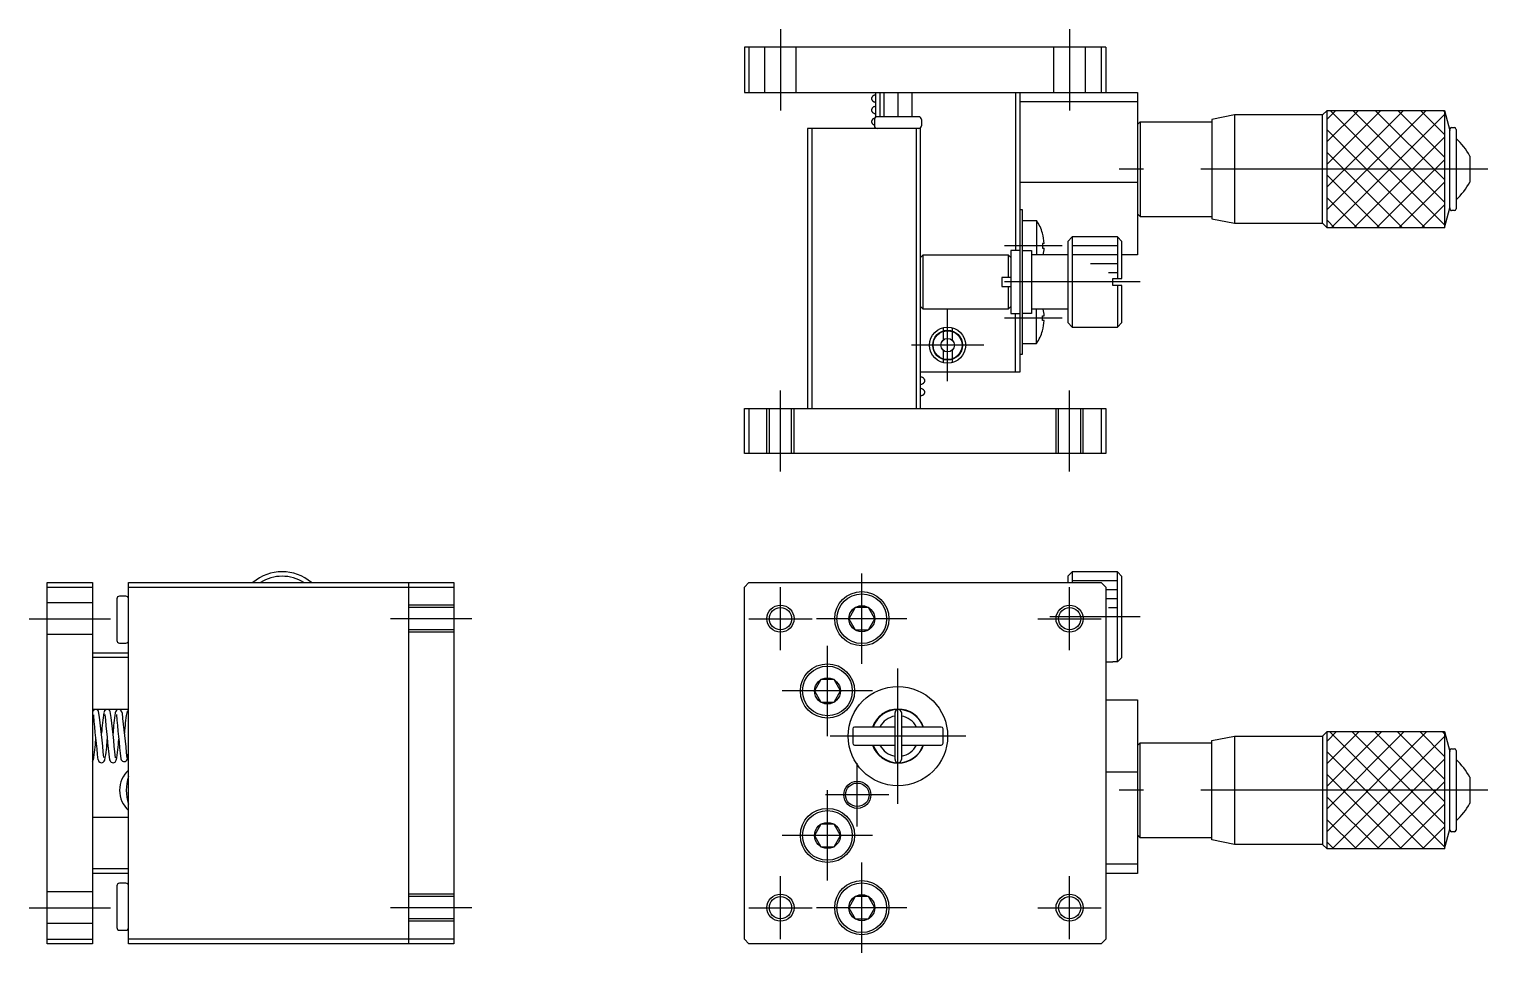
# Model space of a CAD drawing. Extents: x -2 to 315, y 0 to 184.
# Drawn here: x -2 to 159.5, y 81.5 to 183.7 of the extents above; entities that cross this region are included whole.
import ezdxf

# ---------------------------------------------------------------- set-up
doc = ezdxf.new("R2010")
doc.units = 0
doc.linetypes.add('CENTER', pattern=[50.8, 31.75, -6.35, 6.35, -6.35])
doc.linetypes.add('DASHED', pattern=[19.05, 12.7, -6.35])
doc.layers.get('0').update_dxf_attribs({"linetype": 'CONTINUOUS'})
doc.layers.add('CENTER', color=1, linetype='CENTER')

msp = doc.modelspace()

# ---------------------------------------------------------------- linework, layer by layer
at = {"color": 7, "linetype": 'CONTINUOUS'}
for p, q in [((117.16, 181.75), (77.16, 181.75)), ((77.16, 181.75), (77.16, 176.75)), ((77.66, 181.75), (77.66, 176.75)), ((116.66, 181.75), (116.66, 176.75)), ((117.16, 181.75), (117.16, 176.75)), ((77.16, 176.75), (120.66, 176.75)), ((91.25, 176.12), (91.24, 176.11)), ((91.24, 176.11), (91.24, 176.09)), ((91.24, 176.09), (91.24, 176.07)), ((91.24, 176.07), (91.24, 176.06)), ((91.24, 176.06), (91.24, 176.04)), ((91.24, 176.04), (91.24, 176.02)), ((91.24, 176.02), (91.24, 176.01)), ((91.24, 176.01), (91.24, 175.99)), ((91.24, 175.99), (91.25, 175.97)), ((91.26, 176.18), (91.25, 176.16)), ((91.25, 176.16), (91.25, 176.14)), ((91.25, 176.14), (91.25, 176.12)), ((91.27, 176.2), (91.26, 176.18)), ((91.28, 176.21), (91.27, 176.2)), ((91.29, 176.23), (91.28, 176.21)), ((91.3, 176.24), (91.29, 176.23)), ((91.32, 176.27), (91.3, 176.26)), ((91.3, 176.26), (91.3, 176.24)), ((91.33, 176.29), (91.32, 176.27)), ((91.34, 176.3), (91.33, 176.29)), ((91.35, 176.32), (91.34, 176.3)), ((91.36, 176.33), (91.35, 176.32)), ((91.38, 176.34), (91.36, 176.33)), ((91.4, 176.36), (91.38, 176.34)), ((91.42, 176.37), (91.4, 176.36)), ((91.43, 176.38), (91.42, 176.37)), ((91.45, 176.39), (91.43, 176.38)), ((91.46, 176.4), (91.45, 176.39)), ((91.49, 176.41), (91.46, 176.4)), ((91.53, 176.43), (91.49, 176.41)), ((91.56, 176.44), (91.53, 176.43)), ((91.61, 176.45), (91.56, 176.44)), ((91.65, 176.46), (91.61, 176.45)), ((91.66, 176.47), (91.65, 176.46)), ((91.66, 176.75), (91.66, 173.97)), ((92.16, 176.75), (92.16, 174.05)), ((92.61, 176.75), (92.61, 174.05)), ((94.16, 176.75), (94.16, 174.05)), ((95.71, 176.75), (95.71, 174.05)), ((107.16, 176.75), (107.16, 159.25)), ((107.66, 176.75), (107.66, 145.75)), ((120.66, 176.75), (120.66, 158.75)), ((91.25, 174.86), (91.24, 174.84)), ((91.24, 174.84), (91.24, 174.82)), ((91.24, 174.82), (91.24, 174.81)), ((91.24, 174.81), (91.24, 174.79)), ((91.24, 174.79), (91.24, 174.77)), ((91.24, 174.77), (91.24, 174.76)), ((91.24, 174.76), (91.24, 174.74)), ((91.24, 174.74), (91.24, 174.72)), ((91.24, 174.72), (91.25, 174.71)), ((91.25, 175.97), (91.25, 175.96)), ((91.25, 175.96), (91.26, 175.94)), ((91.26, 174.89), (91.25, 174.88)), ((91.25, 174.88), (91.25, 174.86)), ((91.25, 174.71), (91.25, 174.69)), ((91.25, 174.69), (91.26, 174.67)), ((91.26, 175.94), (91.27, 175.92)), ((91.27, 174.92), (91.26, 174.91)), ((91.26, 174.91), (91.26, 174.89)), ((91.26, 174.67), (91.26, 174.65)), ((91.26, 174.65), (91.27, 174.64)), ((91.27, 175.92), (91.28, 175.91)), ((91.28, 174.94), (91.27, 174.92)), ((91.27, 174.64), (91.28, 174.62)), ((91.28, 175.91), (91.29, 175.89)), ((91.29, 174.96), (91.28, 174.94)), ((91.28, 174.62), (91.29, 174.6)), ((91.29, 175.89), (91.3, 175.87)), ((91.3, 174.97), (91.29, 174.96)), ((91.29, 174.6), (91.3, 174.59)), ((91.3, 175.87), (91.31, 175.86)), ((91.31, 174.99), (91.3, 174.97)), ((91.3, 174.59), (91.31, 174.58)), ((91.31, 175.86), (91.32, 175.85)), ((91.32, 175.01), (91.31, 174.99)), ((91.31, 174.58), (91.32, 174.56)), ((91.32, 175.85), (91.32, 175.84)), ((91.32, 175.84), (91.33, 175.83)), ((91.33, 175.02), (91.32, 175.01)), ((91.32, 174.56), (91.33, 174.55)), ((91.33, 175.83), (91.34, 175.82)), ((91.35, 175.03), (91.33, 175.02)), ((91.33, 174.55), (91.34, 174.54)), ((91.34, 175.82), (91.35, 175.81)), ((91.34, 174.54), (91.35, 174.53)), ((91.35, 175.81), (91.36, 175.8)), ((91.36, 175.05), (91.35, 175.03)), ((91.35, 174.53), (91.36, 174.52)), ((91.36, 175.8), (91.37, 175.79)), ((91.37, 175.06), (91.36, 175.05)), ((91.36, 174.52), (91.37, 174.51)), ((91.37, 175.79), (91.38, 175.79)), ((91.38, 175.07), (91.37, 175.06)), ((91.37, 174.51), (91.38, 174.51)), ((91.38, 175.79), (91.38, 175.78)), ((91.38, 175.78), (91.4, 175.77)), ((91.39, 175.08), (91.38, 175.07)), ((91.38, 174.51), (91.39, 174.5)), ((91.4, 175.08), (91.39, 175.08)), ((91.39, 174.5), (91.41, 174.48)), ((91.4, 175.77), (91.41, 175.76)), ((91.41, 175.09), (91.4, 175.08)), ((91.41, 175.76), (91.43, 175.75)), ((91.42, 175.1), (91.41, 175.1)), ((91.41, 175.1), (91.41, 175.09)), ((91.41, 174.48), (91.43, 174.47)), ((91.43, 175.1), (91.42, 175.1)), ((91.43, 175.75), (91.44, 175.74)), ((91.44, 175.11), (91.43, 175.1)), ((91.43, 174.47), (91.48, 174.44)), ((91.44, 175.74), (91.45, 175.73)), ((91.45, 175.12), (91.44, 175.11)), ((91.45, 175.73), (91.47, 175.72)), ((91.46, 175.13), (91.45, 175.12)), ((91.47, 175.13), (91.46, 175.13)), ((91.47, 175.72), (91.51, 175.7)), ((91.49, 175.14), (91.47, 175.13)), ((91.48, 174.44), (91.52, 174.42)), ((91.54, 175.16), (91.49, 175.14)), ((91.51, 175.7), (91.55, 175.69)), ((91.52, 174.42), (91.57, 174.41)), ((91.6, 175.18), (91.54, 175.16)), ((91.55, 175.69), (91.59, 175.68)), ((91.57, 174.41), (91.63, 174.39)), ((91.59, 175.68), (91.64, 175.66)), ((91.64, 175.19), (91.6, 175.18)), ((91.63, 174.39), (91.66, 174.38)), ((91.64, 175.66), (91.66, 175.66)), ((91.66, 175.2), (91.64, 175.19)), ((107.66, 175.75), (120.66, 175.75)), ((141.16, 174.25), (141.66, 174.75)), ((141.66, 161.75), (141.66, 174.75)), ((141.66, 174.75), (154.66, 174.75)), ((154.66, 174.75), (154.66, 161.75)), ((154.66, 174.75), (155.25, 172.54)), ((91.25, 173.58), (91.24, 173.57)), ((91.24, 173.57), (91.24, 173.57)), ((91.24, 173.57), (91.24, 173.56)), ((91.24, 173.56), (91.24, 173.55)), ((91.24, 173.55), (91.24, 173.54)), ((91.24, 173.54), (91.24, 173.53)), ((91.24, 173.53), (91.24, 173.52)), ((91.24, 173.52), (91.24, 173.51)), ((91.24, 173.51), (91.24, 173.5)), ((91.24, 173.5), (91.24, 173.49)), ((91.24, 173.49), (91.24, 173.48)), ((91.24, 173.48), (91.24, 173.47)), ((91.24, 173.47), (91.24, 173.46)), ((91.24, 173.46), (91.24, 173.45)), ((91.24, 173.45), (91.25, 173.43)), ((91.26, 173.61), (91.25, 173.61)), ((91.25, 173.61), (91.25, 173.6)), ((91.25, 173.6), (91.25, 173.6)), ((91.25, 173.6), (91.25, 173.59)), ((91.25, 173.59), (91.25, 173.59)), ((91.25, 173.59), (91.25, 173.58)), ((91.25, 173.58), (91.25, 173.58)), ((91.25, 173.58), (91.25, 173.58)), ((91.25, 173.43), (91.25, 173.42)), ((91.25, 173.42), (91.25, 173.41)), ((91.25, 173.41), (91.26, 173.4)), ((91.27, 173.64), (91.26, 173.63)), ((91.26, 173.63), (91.26, 173.63)), ((91.26, 173.63), (91.26, 173.62)), ((91.26, 173.62), (91.26, 173.62)), ((91.26, 173.62), (91.26, 173.61)), ((91.26, 173.4), (91.26, 173.38)), ((91.26, 173.38), (91.27, 173.37)), ((91.28, 173.66), (91.27, 173.65)), ((91.27, 173.65), (91.27, 173.65)), ((91.27, 173.65), (91.27, 173.64)), ((91.27, 173.37), (91.28, 173.36)), ((91.29, 173.68), (91.28, 173.67)), ((91.28, 173.67), (91.28, 173.66)), ((91.28, 173.36), (91.29, 173.34)), ((91.3, 173.69), (91.29, 173.68)), ((91.29, 173.68), (91.29, 173.68)), ((91.29, 173.34), (91.29, 173.33)), ((91.29, 173.33), (91.3, 173.31)), ((91.31, 173.71), (91.3, 173.7)), ((91.3, 173.7), (91.3, 173.69)), ((91.3, 173.31), (91.31, 173.3)), ((91.32, 173.72), (91.31, 173.71)), ((91.31, 173.3), (91.32, 173.29)), ((91.33, 173.73), (91.32, 173.72)), ((91.32, 173.29), (91.33, 173.28)), ((91.34, 173.74), (91.33, 173.73)), ((91.33, 173.28), (91.35, 173.27)), ((91.35, 173.76), (91.34, 173.74)), ((91.36, 173.77), (91.35, 173.76)), ((91.35, 173.27), (91.36, 173.25)), ((91.37, 173.78), (91.36, 173.77)), ((91.36, 173.25), (91.37, 173.24)), ((91.38, 173.79), (91.37, 173.78)), ((91.37, 173.24), (91.39, 173.23)), ((91.4, 173.8), (91.38, 173.79)), ((91.39, 173.23), (91.4, 173.22)), ((91.41, 173.8), (91.4, 173.8)), ((91.4, 173.22), (91.41, 173.21)), ((91.43, 173.81), (91.41, 173.8)), ((91.41, 173.21), (91.43, 173.2)), ((91.44, 173.82), (91.43, 173.81)), ((91.43, 173.2), (91.44, 173.19)), ((91.45, 173.83), (91.44, 173.82)), ((91.44, 173.19), (91.46, 173.19)), ((91.47, 173.83), (91.45, 173.83)), ((91.46, 173.19), (91.47, 173.18)), ((91.48, 173.84), (91.47, 173.83)), ((91.47, 173.18), (91.49, 173.17)), ((91.5, 173.84), (91.48, 173.84)), ((91.49, 173.17), (91.5, 173.17)), ((91.51, 173.84), (91.5, 173.84)), ((91.5, 173.17), (91.52, 173.16)), ((91.53, 173.85), (91.51, 173.84)), ((91.52, 173.16), (91.53, 173.16)), ((91.54, 173.85), (91.53, 173.85)), ((91.53, 173.16), (91.55, 173.16)), ((91.56, 173.85), (91.54, 173.85)), ((91.55, 173.16), (91.56, 173.16)), ((91.56, 173.75), (91.56, 173.05)), ((91.56, 173.16), (91.56, 173.16)), ((91.66, 172.82), (91.66, 172.75)), ((96.46, 174.05), (91.86, 174.05)), ((96.76, 173.75), (96.76, 173.05)), ((120.66, 173.2), (120.96, 173.5)), ((120.96, 173.5), (120.96, 163)), ((120.96, 173.5), (128.91, 173.5)), ((131.41, 174.25), (128.91, 173.75)), ((128.91, 173.75), (128.91, 162.75)), ((141.16, 174.25), (131.41, 174.25)), ((131.41, 174.25), (131.41, 162.25)), ((141.16, 162.25), (141.16, 174.25)), ((155.45, 172.85), (155.75, 172.85)), ((96.66, 172.75), (84.16, 172.75)), ((84.16, 172.75), (84.16, 141.75)), ((84.66, 141.75), (84.66, 172.75)), ((96.16, 172.75), (96.16, 141.75)), ((96.66, 141.75), (96.66, 172.75)), ((155.25, 163.95), (155.25, 172.65)), ((155.95, 172.65), (155.95, 163.85)), ((157.46, 169.69), (157.46, 166.8)), ((120.66, 166.75), (107.66, 166.75)), ((107.96, 163.75), (107.66, 163.75)), ((107.96, 147.75), (107.96, 163.75)), ((120.96, 163), (120.66, 163.3)), ((154.66, 161.75), (155.25, 163.95)), ((155.75, 163.65), (155.45, 163.65)), ((107.96, 162.55), (109.51, 162.55)), ((109.51, 162.55), (109.51, 158.75)), ((120.96, 163), (128.91, 163)), ((128.91, 162.75), (131.41, 162.25)), ((131.41, 162.25), (141.16, 162.25)), ((141.16, 162.25), (141.66, 161.75)), ((154.66, 161.75), (141.66, 161.75)), ((110.16, 161.15), (110.16, 161.15)), ((110.35, 160.01), (110.16, 160.01)), ((110.16, 160.01), (110.16, 159.49)), ((113.46, 160.75), (112.96, 160.25)), ((112.96, 160.25), (112.96, 151.25)), ((118.46, 160.75), (113.46, 160.75)), ((113.46, 160.75), (113.46, 150.75)), ((118.96, 160.25), (118.46, 160.75)), ((118.46, 160.75), (118.46, 156.15)), ((118.96, 156.15), (118.96, 160.25)), ((96.96, 158.75), (96.66, 158.45)), ((96.96, 152.75), (96.96, 158.75)), ((96.96, 158.75), (106.36, 158.75)), ((106.66, 158.45), (106.36, 158.75)), ((106.36, 158.75), (106.36, 156.25)), ((107.66, 159.25), (106.66, 159.25)), ((106.66, 159.25), (106.66, 152.25)), ((107.96, 159.25), (108.96, 159.25)), ((108.96, 159.25), (108.96, 152.25)), ((112.96, 158.75), (108.96, 158.75)), ((110.16, 159.49), (110.35, 159.49)), ((120.66, 158.75), (118.96, 158.75)), ((106.66, 156.24), (105.66, 156.24)), ((105.66, 156.24), (105.66, 155.25)), ((105.66, 155.25), (106.66, 155.25)), ((106.36, 155.25), (106.36, 152.75)), ((117.96, 155.35), (117.96, 156.15)), ((117.96, 156.15), (118.96, 156.15)), ((118.96, 155.35), (117.96, 155.35)), ((118.46, 155.35), (118.46, 150.75)), ((118.96, 151.25), (118.96, 155.35)), ((96.96, 152.75), (96.66, 153.05)), ((106.36, 152.75), (96.96, 152.75)), ((106.66, 153.05), (106.36, 152.75)), ((106.66, 152.25), (107.66, 152.25)), ((107.16, 145.75), (107.16, 152.25)), ((108.96, 152.25), (107.96, 152.25)), ((112.96, 152.75), (108.96, 152.75)), ((109.51, 148.95), (109.51, 152.75)), ((110.16, 151.49), (110.16, 152.01)), ((110.16, 152.01), (110.35, 152.01)), ((99.16, 150.68), (99.16, 149.31)), ((100.16, 150.68), (100.16, 149.31)), ((110.35, 151.49), (110.16, 151.49)), ((110.16, 150.34), (110.16, 150.35)), ((112.96, 151.25), (113.46, 150.75)), ((113.46, 150.75), (118.46, 150.75)), ((118.46, 150.75), (118.96, 151.25)), ((107.96, 148.95), (109.51, 148.95)), ((99.16, 148.19), (99.16, 146.81)), ((100.16, 148.19), (100.16, 146.81)), ((107.66, 147.75), (107.96, 147.75)), ((107.66, 145.75), (96.66, 145.75)), ((96.81, 145.2), (96.66, 145.25)), ((96.66, 144.41), (96.68, 144.41)), ((96.69, 143.96), (96.66, 143.97)), ((96.68, 144.41), (96.75, 144.43)), ((96.74, 143.94), (96.69, 143.96)), ((96.79, 143.93), (96.74, 143.94)), ((96.75, 144.43), (96.81, 144.45)), ((96.84, 143.91), (96.79, 143.93)), ((96.86, 145.18), (96.81, 145.2)), ((96.81, 144.45), (96.87, 144.47)), ((96.89, 143.88), (96.84, 143.91)), ((96.91, 145.16), (96.86, 145.18)), ((96.87, 144.47), (96.89, 144.48)), ((96.89, 144.48), (96.91, 144.49)), ((96.94, 143.86), (96.89, 143.88)), ((96.95, 145.14), (96.91, 145.16)), ((96.91, 144.49), (96.93, 144.5)), ((96.93, 144.5), (96.95, 144.51)), ((96.97, 143.84), (96.94, 143.86)), ((96.96, 145.13), (96.95, 145.14)), ((96.95, 144.51), (96.97, 144.52)), ((96.97, 145.12), (96.96, 145.13)), ((96.99, 145.11), (96.97, 145.12)), ((96.97, 144.52), (96.98, 144.54)), ((97, 143.82), (96.97, 143.84)), ((96.98, 144.54), (97, 144.55)), ((97, 145.1), (96.99, 145.11)), ((97.01, 145.09), (97, 145.1)), ((97, 144.55), (97.01, 144.56)), ((97.02, 143.8), (97, 143.82)), ((97.02, 145.08), (97.01, 145.09)), ((97.01, 144.56), (97.03, 144.58)), ((97.03, 145.07), (97.02, 145.08)), ((97.04, 143.77), (97.02, 143.8)), ((97.04, 145.06), (97.03, 145.07)), ((97.03, 144.58), (97.04, 144.59)), ((97.04, 145.05), (97.04, 145.06)), ((97.05, 145.04), (97.04, 145.05)), ((97.04, 144.59), (97.06, 144.61)), ((97.06, 143.75), (97.04, 143.77)), ((97.06, 145.04), (97.05, 145.04)), ((97.06, 145.03), (97.06, 145.04)), ((97.07, 145.02), (97.06, 145.03)), ((97.06, 144.61), (97.07, 144.63)), ((97.08, 143.73), (97.06, 143.75)), ((97.08, 145), (97.07, 145.02)), ((97.07, 144.63), (97.08, 144.65)), ((97.09, 144.99), (97.08, 145)), ((97.08, 144.65), (97.09, 144.66)), ((97.08, 143.72), (97.08, 143.73)), ((97.09, 143.71), (97.08, 143.72)), ((97.1, 144.97), (97.09, 144.99)), ((97.09, 144.66), (97.1, 144.68)), ((97.09, 143.7), (97.09, 143.71)), ((97.1, 143.69), (97.09, 143.7)), ((97.1, 144.95), (97.1, 144.97)), ((97.11, 144.94), (97.1, 144.95)), ((97.1, 144.68), (97.11, 144.7)), ((97.12, 144.92), (97.11, 144.94)), ((97.11, 144.7), (97.12, 144.71)), ((97.12, 144.9), (97.12, 144.92)), ((97.13, 144.88), (97.12, 144.9)), ((97.12, 144.74), (97.13, 144.75)), ((97.12, 144.72), (97.12, 144.74)), ((97.12, 144.71), (97.12, 144.72)), ((97.13, 144.86), (97.13, 144.88)), ((97.13, 144.85), (97.13, 144.86)), ((97.14, 144.83), (97.13, 144.85)), ((97.13, 144.79), (97.14, 144.8)), ((97.13, 144.78), (97.13, 144.79)), ((97.13, 144.76), (97.13, 144.78)), ((97.13, 144.75), (97.13, 144.76)), ((97.14, 144.82), (97.14, 144.83)), ((97.14, 144.8), (97.14, 144.82)), ((96.66, 143.13), (96.67, 143.13)), ((96.67, 143.13), (96.71, 143.15)), ((96.71, 143.15), (96.76, 143.16)), ((96.76, 143.16), (96.81, 143.18)), ((96.81, 143.18), (96.86, 143.2)), ((96.86, 143.2), (96.91, 143.22)), ((96.91, 143.22), (96.95, 143.24)), ((96.95, 143.24), (96.98, 143.27)), ((96.98, 143.27), (97.01, 143.29)), ((97.01, 143.29), (97.03, 143.3)), ((97.03, 143.3), (97.04, 143.31)), ((97.04, 143.31), (97.05, 143.33)), ((97.05, 143.33), (97.06, 143.34)), ((97.06, 143.34), (97.07, 143.35)), ((97.07, 143.35), (97.07, 143.36)), ((97.07, 143.36), (97.08, 143.36)), ((97.07, 143.35), (97.07, 143.35)), ((97.08, 143.37), (97.09, 143.38)), ((97.08, 143.36), (97.08, 143.37)), ((97.08, 143.37), (97.08, 143.37)), ((97.08, 143.37), (97.08, 143.37)), ((97.09, 143.38), (97.09, 143.39)), ((97.09, 143.39), (97.09, 143.39)), ((97.09, 143.39), (97.1, 143.39)), ((97.09, 143.38), (97.09, 143.38)), ((97.1, 143.68), (97.1, 143.69)), ((97.11, 143.67), (97.1, 143.68)), ((97.1, 143.41), (97.11, 143.42)), ((97.1, 143.4), (97.1, 143.41)), ((97.1, 143.39), (97.1, 143.4)), ((97.11, 143.66), (97.11, 143.67)), ((97.12, 143.65), (97.11, 143.66)), ((97.11, 143.43), (97.12, 143.44)), ((97.11, 143.42), (97.11, 143.43)), ((97.12, 143.64), (97.12, 143.65)), ((97.12, 143.65), (97.12, 143.65)), ((97.12, 143.63), (97.12, 143.64)), ((97.12, 143.64), (97.12, 143.64)), ((97.13, 143.62), (97.12, 143.63)), ((97.12, 143.46), (97.13, 143.47)), ((97.12, 143.45), (97.12, 143.46)), ((97.12, 143.44), (97.12, 143.45)), ((97.13, 143.61), (97.13, 143.62)), ((97.13, 143.6), (97.13, 143.61)), ((97.13, 143.59), (97.13, 143.6)), ((97.13, 143.57), (97.13, 143.59)), ((97.14, 143.56), (97.13, 143.57)), ((97.13, 143.52), (97.14, 143.53)), ((97.13, 143.51), (97.13, 143.52)), ((97.13, 143.5), (97.13, 143.51)), ((97.13, 143.48), (97.13, 143.5)), ((97.13, 143.47), (97.13, 143.48)), ((97.14, 143.55), (97.14, 143.56)), ((97.14, 143.53), (97.14, 143.55)), ((77.16, 141.75), (117.16, 141.75)), ((77.16, 136.75), (77.16, 141.75)), ((77.66, 141.75), (77.66, 136.75)), ((116.66, 141.75), (116.66, 136.75)), ((117.16, 141.75), (117.16, 136.75)), ((117.16, 136.75), (77.16, 136.75)), ((113.46, 123.66), (112.96, 123.16)), ((112.96, 123.16), (112.96, 122.46)), ((117.96, 123.66), (113.46, 123.66)), ((113.46, 123.66), (113.46, 122.46)), ((117.96, 123.64), (117.96, 123.66)), ((118.46, 123.64), (117.96, 123.64)), ((118.96, 123.14), (118.46, 123.64)), ((118.46, 118.66), (118.46, 123.64)), ((118.96, 114.18), (118.96, 123.14)), ((0, 122.46), (5, 122.46)), ((0, 82.46), (0, 122.46)), ((0, 121.96), (5, 121.96)), ((5, 122.46), (5, 82.46)), ((9, 122.46), (45, 122.46)), ((9, 82.46), (9, 122.46)), ((9, 121.96), (45, 121.96)), ((40, 122.46), (40, 82.46)), ((45, 122.46), (45, 82.46)), ((77.16, 121.96), (77.66, 122.46)), ((77.16, 82.96), (77.16, 121.96)), ((77.66, 122.46), (116.66, 122.46)), ((116.66, 122.46), (117.16, 121.96)), ((117.16, 121.96), (117.16, 82.96)), ((7.7, 120.66), (7.7, 116.06)), ((8.7, 120.96), (8, 120.96)), ((89.44, 119.71), (88.72, 118.46)), ((90.89, 119.71), (89.44, 119.71)), ((91.61, 118.46), (90.89, 119.71)), ((88.72, 118.46), (89.44, 117.21)), ((90.89, 117.21), (91.61, 118.46)), ((118.46, 113.67), (118.46, 118.66)), ((89.44, 117.21), (90.89, 117.21)), ((9, 114.66), (5, 114.66)), ((8, 115.76), (8.7, 115.76)), ((9, 114.16), (5, 114.16)), ((117.96, 113.66), (117.16, 113.66)), ((118.46, 113.67), (117.96, 113.67)), ((117.96, 113.67), (117.96, 113.66)), ((118.96, 114.18), (118.46, 113.67)), ((85.64, 111.71), (84.92, 110.46)), ((87.09, 111.71), (85.64, 111.71)), ((87.81, 110.46), (87.09, 111.71)), ((84.92, 110.46), (85.64, 109.21)), ((87.09, 109.21), (87.81, 110.46)), ((5, 108.46), (9, 108.46)), ((5.05, 108.21), (5, 108.12)), ((5.13, 108.31), (5.05, 108.21)), ((5.23, 108.37), (5.13, 108.31)), ((5.33, 108.4), (5.23, 108.37)), ((5.44, 108.4), (5.33, 108.4)), ((5.55, 108.35), (5.44, 108.4)), ((5.62, 108.29), (5.55, 108.35)), ((5.69, 108.19), (5.62, 108.29)), ((6.35, 108.26), (6.29, 108.16)), ((6.44, 108.33), (6.35, 108.26)), ((6.53, 108.39), (6.44, 108.33)), ((6.65, 108.41), (6.53, 108.39)), ((6.75, 108.39), (6.65, 108.41)), ((6.85, 108.34), (6.75, 108.39)), ((6.92, 108.27), (6.85, 108.34)), ((6.98, 108.18), (6.92, 108.27)), ((7.62, 108.25), (7.57, 108.15)), ((7.72, 108.34), (7.62, 108.25)), ((7.81, 108.39), (7.72, 108.34)), ((7.92, 108.41), (7.81, 108.39)), ((8.02, 108.39), (7.92, 108.41)), ((8.12, 108.34), (8.02, 108.39)), ((8.19, 108.27), (8.12, 108.34)), ((8.26, 108.16), (8.19, 108.27)), ((8.85, 108.18), (8.8, 108.04)), ((8.92, 108.27), (8.85, 108.18)), ((9, 108.34), (8.92, 108.27)), ((85.64, 109.21), (87.09, 109.21)), ((117.16, 109.46), (120.66, 109.46)), ((120.66, 109.46), (120.66, 90.26)), ((5.13, 107.8), (5.13, 107.7)), ((6.29, 108.16), (6.25, 108.06)), ((7.57, 108.15), (7.53, 108.04)), ((8.31, 108.04), (8.26, 108.16)), ((93.84, 102.86), (93.84, 108.06)), ((94.54, 108.06), (94.54, 102.86)), ((89.16, 106.26), (89.16, 104.66)), ((93.84, 106.46), (89.36, 106.46)), ((98.96, 106.46), (94.54, 106.46)), ((99.16, 104.66), (99.16, 106.26)), ((128.91, 104.96), (131.41, 105.46)), ((128.91, 93.96), (128.91, 104.96)), ((131.41, 105.46), (141.16, 105.46)), ((131.41, 105.46), (131.41, 93.46)), ((141.16, 105.46), (141.66, 105.96)), ((141.16, 105.46), (141.16, 93.46)), ((141.66, 92.96), (141.66, 105.96)), ((141.66, 105.96), (154.66, 105.96)), ((154.66, 105.96), (154.66, 92.96)), ((154.66, 105.96), (155.25, 103.75)), ((89.36, 104.46), (93.84, 104.46)), ((94.54, 104.46), (98.96, 104.46)), ((120.66, 104.41), (120.96, 104.71)), ((120.96, 104.71), (128.91, 104.71)), ((120.96, 94.21), (120.96, 104.71)), ((155.25, 95.06), (155.25, 103.86)), ((155.45, 104.06), (155.75, 104.06)), ((155.95, 103.86), (155.95, 95.06)), ((5, 102.64), (5.06, 102.72)), ((5.06, 102.72), (5.1, 102.83)), ((5.62, 102.84), (5.66, 102.74)), ((5.66, 102.74), (5.72, 102.65)), ((5.72, 102.65), (5.81, 102.58)), ((5.81, 102.58), (5.9, 102.53)), ((5.9, 102.53), (6, 102.51)), ((6, 102.51), (6.11, 102.52)), ((6.11, 102.52), (6.2, 102.58)), ((6.2, 102.58), (6.31, 102.68)), ((6.31, 102.68), (6.37, 102.81)), ((6.9, 102.84), (6.95, 102.72)), ((6.95, 102.72), (7.01, 102.64)), ((7.01, 102.64), (7.09, 102.57)), ((7.09, 102.57), (7.19, 102.52)), ((7.19, 102.52), (7.3, 102.51)), ((7.3, 102.51), (7.4, 102.53)), ((7.4, 102.53), (7.5, 102.59)), ((7.5, 102.59), (7.57, 102.66)), ((7.57, 102.66), (7.63, 102.78)), ((8.14, 102.96), (8.19, 102.84)), ((8.19, 102.84), (8.26, 102.75)), ((8.26, 102.75), (8.33, 102.69)), ((8.33, 102.69), (8.44, 102.64)), ((8.44, 102.64), (8.54, 102.63)), ((8.54, 102.63), (8.64, 102.65)), ((8.64, 102.65), (8.74, 102.71)), ((8.74, 102.71), (8.81, 102.78)), ((8.81, 102.78), (8.88, 102.9)), ((120.66, 101.46), (117.16, 101.46)), ((157.46, 100.9), (157.46, 98.01)), ((9, 96.46), (5, 96.46)), ((85.64, 95.71), (84.92, 94.46)), ((87.09, 95.71), (85.64, 95.71)), ((87.81, 94.46), (87.09, 95.71)), ((84.92, 94.46), (85.64, 93.21)), ((87.09, 93.21), (87.81, 94.46)), ((120.96, 94.21), (120.66, 94.51)), ((128.91, 94.21), (120.96, 94.21)), ((131.41, 93.46), (128.91, 93.96)), ((154.66, 92.96), (155.25, 95.16)), ((155.75, 94.86), (155.45, 94.86)), ((85.64, 93.21), (87.09, 93.21)), ((141.16, 93.46), (131.41, 93.46)), ((141.16, 93.46), (141.66, 92.96)), ((154.66, 92.96), (141.66, 92.96)), ((9, 90.76), (5, 90.76)), ((120.66, 91.26), (117.16, 91.26)), ((9, 90.26), (5, 90.26)), ((7.7, 88.86), (7.7, 84.26)), ((8.7, 89.16), (8, 89.16)), ((120.66, 90.26), (117.16, 90.26)), ((89.44, 87.71), (88.72, 86.46)), ((90.89, 87.71), (89.44, 87.71)), ((91.61, 86.46), (90.89, 87.71)), ((88.72, 86.46), (89.44, 85.21)), ((90.89, 85.21), (91.61, 86.46)), ((8, 83.96), (8.7, 83.96)), ((89.44, 85.21), (90.89, 85.21)), ((0, 82.96), (5, 82.96)), ((5, 82.46), (0, 82.46)), ((45, 82.96), (9, 82.96)), ((45, 82.46), (9, 82.46)), ((77.66, 82.46), (77.16, 82.96)), ((116.66, 82.46), (77.66, 82.46)), ((117.16, 82.96), (116.66, 82.46))]:
    msp.add_line(p, q, dxfattribs=at)
at = {"color": 3, "linetype": 'DASHED'}
for p, q in [((79.41, 176.75), (79.41, 181.75)), ((82.91, 176.75), (82.91, 181.75)), ((111.41, 176.75), (111.41, 181.75)), ((114.91, 176.75), (114.91, 181.75)), ((79.66, 136.75), (79.66, 141.75)), ((79.93, 136.75), (79.93, 141.75)), ((82.39, 136.75), (82.39, 141.75)), ((82.66, 136.75), (82.66, 141.75)), ((111.66, 136.75), (111.66, 141.75)), ((111.93, 136.75), (111.93, 141.75)), ((114.39, 136.75), (114.39, 141.75)), ((114.66, 136.75), (114.66, 141.75)), ((5, 120.21), (0, 120.21)), ((45, 119.96), (40, 119.96)), ((45, 119.69), (40, 119.69)), ((5, 116.71), (0, 116.71)), ((45, 117.23), (40, 117.23)), ((45, 116.96), (40, 116.96)), ((5, 88.21), (0, 88.21)), ((45, 87.96), (40, 87.96)), ((45, 87.69), (40, 87.69)), ((5, 84.71), (0, 84.71)), ((45, 85.23), (40, 85.23)), ((45, 84.96), (40, 84.96))]:
    msp.add_line(p, q, dxfattribs=at)
at = {"color": 3, "linetype": 'CONTINUOUS'}
for p, q in [((141.66, 173.79), (142.62, 174.75)), ((141.66, 171.29), (145.12, 174.75)), ((141.66, 168.79), (147.62, 174.75)), ((141.66, 166.29), (150.12, 174.75)), ((141.66, 163.79), (152.62, 174.75)), ((142, 174.75), (154.66, 162.08)), ((144.5, 174.75), (154.66, 164.58)), ((147, 174.75), (154.66, 167.08)), ((149.5, 174.75), (154.66, 169.58)), ((152, 174.75), (154.66, 172.08)), ((154.5, 174.75), (154.66, 174.58)), ((142.12, 161.75), (154.66, 174.29)), ((141.66, 172.58), (152.5, 161.75)), ((144.62, 161.75), (154.66, 171.79)), ((141.66, 170.08), (150, 161.75)), ((147.12, 161.75), (154.66, 169.29)), ((141.66, 167.58), (147.5, 161.75)), ((149.62, 161.75), (154.66, 166.79)), ((141.66, 165.08), (145, 161.75)), ((152.12, 161.75), (154.66, 164.29)), ((141.66, 162.58), (142.5, 161.75)), ((154.62, 161.75), (154.66, 161.79)), ((118.46, 159.75), (113.46, 159.75)), ((118.46, 158.75), (113.46, 158.75)), ((118.46, 157.75), (115.46, 157.75)), ((118.46, 156.75), (117.46, 156.75)), ((118.46, 122.66), (113.46, 122.66)), ((118.46, 121.66), (117.16, 121.66)), ((118.46, 120.66), (117.16, 120.66)), ((118.46, 119.66), (117.46, 119.66)), ((141.66, 104.91), (142.71, 105.96)), ((141.66, 102.41), (145.21, 105.96)), ((141.66, 99.91), (147.71, 105.96)), ((141.66, 97.41), (150.21, 105.96)), ((141.66, 94.91), (152.71, 105.96)), ((141.91, 105.96), (154.66, 93.2)), ((142.21, 92.96), (154.66, 105.41)), ((144.41, 105.96), (154.66, 95.7)), ((146.91, 105.96), (154.66, 98.2)), ((149.41, 105.96), (154.66, 100.7)), ((151.91, 105.96), (154.66, 103.2)), ((154.41, 105.96), (154.66, 105.7)), ((141.66, 103.7), (152.41, 92.96)), ((144.71, 92.96), (154.66, 102.91)), ((141.66, 101.2), (149.91, 92.96)), ((147.21, 92.96), (154.66, 100.41)), ((141.66, 98.7), (147.41, 92.96)), ((149.71, 92.96), (154.66, 97.91)), ((141.66, 96.2), (144.91, 92.96)), ((152.21, 92.96), (154.66, 95.41)), ((141.66, 93.7), (142.41, 92.96))]:
    msp.add_line(p, q, dxfattribs=at)
at = {"color": 7, "linetype": 'CONTINUOUS'}
for centre, radius in [((99.66, 148.75), 2), ((99.66, 148.75), 1.65), ((99.66, 148.75), 1.6), ((99.66, 148.75), 0.75), ((90.16, 118.46), 3), ((90.16, 118.46), 2.75), ((81.16, 118.46), 1.23), ((90.16, 118.46), 1.44), ((113.16, 118.46), 1.23), ((86.36, 110.46), 3), ((86.36, 110.46), 2.75), ((86.36, 110.46), 1.44), ((94.16, 105.46), 5.5), ((89.66, 98.96), 1.5), ((89.66, 98.96), 1.3), ((86.36, 94.46), 3), ((86.36, 94.46), 2.75), ((86.36, 94.46), 1.44), ((90.16, 86.46), 3), ((90.16, 86.46), 2.75), ((81.16, 86.46), 1.23), ((90.16, 86.46), 1.44), ((113.16, 86.46), 1.23)]:
    msp.add_circle(centre, radius, dxfattribs=at)
at = {"color": 3, "linetype": 'CONTINUOUS'}
for centre in [(81.16, 118.46), (113.16, 118.46), (81.16, 86.46), (113.16, 86.46)]:
    msp.add_circle(centre, 1.5, dxfattribs=at)
at = {"color": 7, "linetype": 'CONTINUOUS'}
for centre, radius, start, end in [((91.86, 173.75), 0.3, 90, 180), ((91.86, 173.05), 0.3, 180, 270), ((96.46, 173.75), 0.3, 0, 90), ((96.46, 173.05), 0.3, 270, 360), ((155.45, 172.65), 0.2, 90, 180), ((155.75, 172.65), 0.2, 360, 90), ((150.57, 165.93), 7.85, 28.6152, 46.7208), ((150.57, 170.57), 7.85, 313.2792, 331.3848), ((155.46, 163.87), 0.223, 159.8288, 267.5514), ((155.75, 163.85), 0.2, 270, 0), ((105.36, 159.75), 5, 16.2858, 34.0558), ((105.36, 159.75), 4.99, 2.9848, 16.2726), ((105.36, 159.75), 4.99, 348.4472, 357.0152), ((105.36, 151.75), 4.99, 2.9848, 11.5528), ((105.36, 151.75), 5, 325.9442, 343.7142), ((105.36, 151.75), 4.99, 343.7274, 357.0152), ((26, 118.66), 5, 49.4642, 130.5358), ((26, 118.66), 4.5, 57.6125, 122.3875), ((8, 120.66), 0.3, 90, 180), ((8.7, 120.66), 0.3, 0, 90), ((8, 116.06), 0.3, 180, 270), ((8.7, 116.06), 0.3, 270, 360), ((-72.72, 96.8), 79.23, 4.5442, 8.2667), ((-90.94, 94.66), 98.84, 4.8743, 7.8585), ((94.16, 105.46), 3, 19.4681, 160.5319), ((94.19, 105.46), 2.95, 19.8145, 160.1855), ((94.19, 108.06), 0.35, 0.0448, 179.9552), ((111.98, 116.2), 107.2, 184.5506, 187.1625), ((27.55, 104.53), 21.58, 170.6116, 176.6263), ((123.77, 117.26), 117.76, 184.5896, 187.033), ((29.27, 104.47), 22.03, 170.6814, 176.5409), ((472.95, 151.81), 467.37, 185.3979, 185.9999), ((-809.64, 18.23), 822.87, 5.91297, 6.26614), ((30.23, 104.55), 21.72, 170.7618, 176.7447), ((94.19, 105.46), 2.25, 98.944, 153.616), ((94.19, 105.46), 2.25, 26.384, 81.056), ((-13.51, 106.15), 18.91, 349.8762, 356.7167), ((-10.23, 105.94), 16.9, 349.3094, 357.0739), ((-8.45, 105.93), 16.39, 348.9273, 357.1469), ((89.36, 106.26), 0.2, 90, 180), ((98.96, 106.26), 0.2, 0, 90), ((-7.21, 106.04), 16.39, 348.9273, 351.431), ((89.36, 104.66), 0.2, 180, 270), ((94.16, 105.46), 3, 199.4751, 340.5249), ((94.19, 105.46), 2.95, 199.8217, 340.1783), ((94.19, 105.46), 2.25, 206.3892, 261.0482), ((94.19, 105.46), 2.25, 278.9518, 333.6108), ((98.96, 104.66), 0.2, 270, 0), ((155.45, 103.86), 0.2, 90, 180), ((155.75, 103.86), 0.2, 360, 90), ((94.19, 102.86), 0.35, 179.9966, 0.0034), ((150.57, 97.14), 7.85, 28.6152, 46.7208), ((11, 99.46), 3, 131.8103, 228.1897), ((13.5, 99.46), 4.75, 161.3283, 198.6717), ((150.57, 101.78), 7.85, 313.2792, 331.3848), ((155.45, 95.06), 0.2, 180, 269.9997), ((155.75, 95.06), 0.2, 270, 0), ((8, 88.86), 0.3, 90, 180), ((8.7, 88.86), 0.3, 0, 90), ((8, 84.26), 0.3, 180, 270), ((8.7, 84.26), 0.3, 270, 360)]:
    msp.add_arc(centre, radius, start, end, dxfattribs=at)
at = {"layer": 'CENTER', "color": 1, "linetype": 'CENTER'}
for p, q in [((81.16, 183.75), (81.16, 174.75)), ((113.16, 183.75), (113.16, 174.75)), ((159.45, 168.25), (118.66, 168.25)), ((112.35, 159.75), (105.96, 159.75)), ((120.96, 155.75), (105.96, 155.75)), ((99.66, 144.75), (99.66, 152.75)), ((112.35, 151.75), (105.96, 151.75)), ((103.66, 148.75), (95.66, 148.75)), ((81.16, 134.75), (81.16, 143.75)), ((113.16, 134.75), (113.16, 143.75)), ((90.16, 113.46), (90.16, 123.46)), ((81.16, 114.96), (81.16, 121.96)), ((113.16, 114.96), (113.16, 121.96)), ((-2, 118.46), (7, 118.46)), ((47, 118.46), (38, 118.46)), ((77.66, 118.46), (84.66, 118.46)), ((95.16, 118.46), (85.16, 118.46)), ((109.66, 118.46), (116.66, 118.46)), ((120.96, 118.66), (110.96, 118.66)), ((86.36, 105.46), (86.36, 115.46)), ((94.16, 97.96), (94.16, 112.96)), ((91.36, 110.46), (81.36, 110.46)), ((101.66, 105.46), (86.66, 105.46)), ((89.66, 95.46), (89.66, 102.46)), ((93.16, 98.96), (86.16, 98.96)), ((86.36, 89.46), (86.36, 99.46)), ((159.45, 99.46), (118.66, 99.46)), ((91.36, 94.46), (81.36, 94.46)), ((90.16, 81.46), (90.16, 91.46)), ((81.16, 82.96), (81.16, 89.96)), ((113.16, 82.96), (113.16, 89.96)), ((-2, 86.46), (7, 86.46)), ((47, 86.46), (38, 86.46)), ((77.66, 86.46), (84.66, 86.46)), ((95.16, 86.46), (85.16, 86.46)), ((109.66, 86.46), (116.66, 86.46))]:
    msp.add_line(p, q, dxfattribs=at)

doc.saveas('drawing.dxf')
